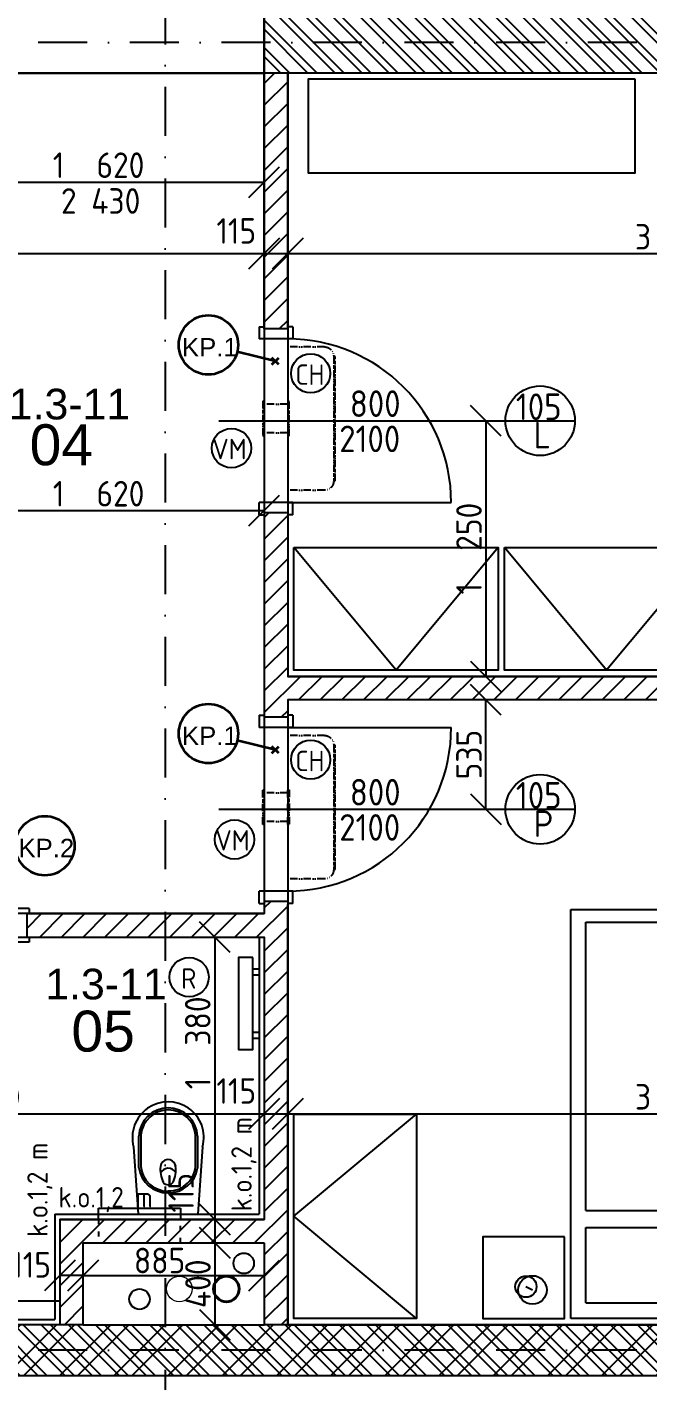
# Model space of a CAD drawing. Extents: x 4511820 to 5180432, y -1526536 to -944957.
# Drawn here: x 5104072 to 5107110, y -1312360 to -1305740 of the extents above; entities that cross this region are included whole.
import ezdxf

# ---------------------------------------------------------------- set-up
doc = ezdxf.new("R2010")
doc.units = 0
doc.header["$MEASUREMENT"] = 0
for name, pattern in [('ACAD_ISO03W100', [30, 12, -18]), ('ACAD_ISO12W100', [22, 12, -3, 0.5, -3, 0.5, -3]), ('BODKOCIARKOVANA_3', [5.6, 3, -1.3, 0, -1.3])]:
    doc.linetypes.add(name, pattern=pattern)
doc.layers.get('0').update_dxf_attribs({"linetype": 'CONTINUOUS'})
doc.layers.get('Defpoints').update_dxf_attribs({"color": 61, "linetype": 'CONTINUOUS'})
for name, color, linetype in [('DVERE', 45, 'CONTINUOUS'), ('KÓTY', 4, 'CONTINUOUS'), ('MÚRY', 1, 'CONTINUOUS'), ('osi', 253, 'CONTINUOUS'), ('Plochy', 41, 'CONTINUOUS'), ('POPIS', 7, 'CONTINUOUS'), ('TENKÁ', 7, 'CONTINUOUS'), ('tzb', 153, 'CONTINUOUS'), ('Z-Kúrenie', 101, 'CONTINUOUS'), ('ZARIADENIE', 47, 'CONTINUOUS'), ('ZARIADOVACIE', 144, 'CONTINUOUS'), ('ZZ-chladenie', 133, 'CONTINUOUS'), ('zz-vetr', 52, 'CONTINUOUS'), ('ŠRAFY', 82, 'CONTINUOUS')]:
    doc.layers.add(name, color=color, linetype=linetype)
for name, color, linetype, lineweight in [('preklady', 74, 'CONTINUOUS', 35), ('zz-kanal-daždová', 136, 'CONTINUOUS', 40), ('zz-kanal-splaskova', 37, 'CONTINUOUS', 18)]:
    doc.layers.add(name, color=color, linetype=linetype, lineweight=lineweight)
doc.styles.add('ARIAL', font='arial.ttf')
doc.styles.add('STYLE1', font='isocp.shx')
doc.dimstyles.new('STANDARD-50', dxfattribs={"dimtxt": 125, "dimasz": 150, "dimexe": 10, "dimexo": 200, "dimgap": 20, "dimtad": 1, "dimdsep": 46, "dimlunit": 6, "dimtxsty": 'STYLE1', "dimblk1": 'OBLIQUE', "dimblk2": 'OBLIQUE', "dimsah": 1, "dimcen": 2.5, "dimse1": 1, "dimse2": 1, "dimadec": 0, "dimazin": 0, "dimtfac": 1, "dimtmove": 1, "dimatfit": 3, "dimldrblk": 'OBLIQUE', "dimfxl": 1, "dimtolj": 1, "dimtzin": 0, "dimarcsym": 0})
pattern_1 = [(45, (515270.5, 128041), (-53.0330086, 53.0330086), [])]
pattern_2 = [(135, (115395, 30907.69), (-66.2912607, -66.2912607), []), (135, (115395, 30951.89), (-66.2912607, -66.2912607), [])]

# ---------------------------------------------------------------- blocks, each defined once
blk = doc.blocks.new('DVOJPOSTEL')
at = {"layer": 'ZARIADENIE', "ltscale": 0.25}
for p, q in [((4444359, -1314665.2), (4444359, -1312665.2)), ((4444359, -1312665.2), (4446159, -1312665.2)), ((4445259, -1312665.2), (4445259, -1314665.2)), ((4446159, -1312665.2), (4446159, -1314665.2)), ((4444139.6, -1312821.2), (4444171.8, -1312805.1)), ((4446378.4, -1312821.2), (4446346.2, -1312805.1)), ((4446159, -1314665.2), (4444359, -1314665.2))]:
    blk.add_line(p, q, dxfattribs=at)
at = {"layer": 'ZARIADENIE', "color": 76, "ltscale": 0.25}
for p, q in [((4444432.3, -1312741.6), (4445177.9, -1312741.6)), ((4444432.3, -1312741.6), (4444432.3, -1313110.9)), ((4445177.9, -1312741.6), (4445177.9, -1313110.9)), ((4446085.7, -1312741.6), (4445340.1, -1312741.6)), ((4445340.1, -1312741.6), (4445340.1, -1313110.9)), ((4446085.7, -1312741.6), (4446085.7, -1313110.9)), ((4444432.3, -1313110.9), (4445177.9, -1313110.9)), ((4446085.7, -1313110.9), (4445340.1, -1313110.9)), ((4444432.3, -1313193.6), (4444432.3, -1314603.6)), ((4444432.3, -1313193.6), (4445027.9, -1313193.6)), ((4445027.9, -1313193.6), (4445177.9, -1313343.6)), ((4445027.9, -1313193.6), (4445027.9, -1313343.6)), ((4445490.1, -1313193.6), (4445340.1, -1313343.6)), ((4446085.7, -1313193.6), (4445490.1, -1313193.6)), ((4445490.1, -1313193.6), (4445490.1, -1313343.6)), ((4446085.7, -1313193.6), (4446085.7, -1314603.6)), ((4445027.9, -1313343.6), (4445177.9, -1313343.6)), ((4445177.9, -1313343.6), (4445177.9, -1314603.6)), ((4445340.1, -1313343.6), (4445340.1, -1314603.6)), ((4445490.1, -1313343.6), (4445340.1, -1313343.6)), ((4444432.3, -1314603.6), (4445177.9, -1314603.6)), ((4446085.7, -1314603.6), (4445340.1, -1314603.6))]:
    blk.add_line(p, q, dxfattribs=at)
at = {"layer": 'ZARIADENIE'}
for points in [[(4444329, -1313065.2), (4443929, -1313065.2), (4443929, -1312665.2), (4444329, -1312665.2)], [(4446189, -1313065.2), (4446589, -1313065.2), (4446589, -1312665.2), (4446189, -1312665.2)]]:
    blk.add_lwpolyline(points, close=True, dxfattribs=at)
at = {"layer": 'ZARIADENIE', "ltscale": 0.25}
for centre, radius in [((4444171.8, -1312805.1), 69.7), ((4446346.2, -1312805.1), 69.7), ((4444139.6, -1312821.2), 51.9), ((4446378.4, -1312821.2), 51.9)]:
    blk.add_circle(centre, radius, dxfattribs=at)
blk = doc.blocks.new('SKRINA')
at = {"layer": 'ZARIADENIE'}
for p, q in [((4449069, -1324645.2), (4448469, -1324145.2)), ((4448469, -1325145.2), (4449069, -1324645.2))]:
    blk.add_line(p, q, dxfattribs=at)
blk.add_lwpolyline([(4448469, -1324145.2), (4448469, -1325145.2), (4449069, -1325145.2), (4449069, -1324145.2)], close=True, dxfattribs=at)
blk = doc.blocks.new('_OBLIQUE')
at = {"color": 0, "linetype": 'ByBlock'}
blk.add_line((-0.5, -0.5), (0.5, 0.5), dxfattribs=at)
blk = doc.blocks.new('*D24885')
at = {"layer": 'Defpoints', "color": 0}
for p in [(5102372.5, -1311053.5), (5105232.5, -1311053.5), (5105232.5, -1311053.5)]:
    blk.add_point(p, dxfattribs=at)
at = {"layer": 'KÓTY', "color": 0, "lineweight": -2}
blk.add_line((5102372.5, -1311053.5), (5105232.5, -1311053.5), dxfattribs=at)
at = {"layer": 'KÓTY', "color": 0, "linetype": 'ByBlock', "lineweight": -2, "xscale": 150, "yscale": 150, "zscale": 150, "rotation": 180}
blk.add_blockref('_OBLIQUE', (5102372.5, -1311053.5), dxfattribs=at)
at = {"layer": 'KÓTY', "color": 0, "linetype": 'ByBlock', "lineweight": -2, "xscale": 150, "yscale": 150, "zscale": 150}
blk.add_blockref('_OBLIQUE', (5105232.5, -1311053.5), dxfattribs=at)
at = {"layer": 'KÓTY', "color": 0, "insert": (5103802.5, -1310971), "char_height": 125, "attachment_point": 5, "style": 'STYLE1'}
blk.add_mtext('\\A1;2ﾠ860', dxfattribs=at)
blk = doc.blocks.new('*D24886')
at = {"layer": 'Defpoints', "color": 0}
for p in [(5105232.5, -1311053.5), (5105347.5, -1311053.5), (5105347.5, -1311057.7)]:
    blk.add_point(p, dxfattribs=at)
at = {"layer": 'KÓTY', "color": 0, "lineweight": -2}
blk.add_line((5105232.5, -1311053.5), (5105347.5, -1311053.5), dxfattribs=at)
at = {"layer": 'KÓTY', "color": 0, "linetype": 'ByBlock', "lineweight": -2, "xscale": 150, "yscale": 150, "zscale": 150, "rotation": 180}
blk.add_blockref('_OBLIQUE', (5105232.5, -1311053.5), dxfattribs=at)
at = {"layer": 'KÓTY', "color": 0, "linetype": 'ByBlock', "lineweight": -2, "xscale": 150, "yscale": 150, "zscale": 150}
blk.add_blockref('_OBLIQUE', (5105347.5, -1311053.5), dxfattribs=at)
at = {"layer": 'KÓTY', "color": 0, "insert": (5105096, -1310942.5), "char_height": 125, "attachment_point": 5, "style": 'STYLE1'}
blk.add_mtext('\\A1;115', dxfattribs=at)
blk = doc.blocks.new('*D24887')
at = {"layer": 'Defpoints', "color": 0}
for p in [(5105347.5, -1311057.7), (5109232.5, -1311053.5), (5109232.5, -1311057.7)]:
    blk.add_point(p, dxfattribs=at)
at = {"layer": 'KÓTY', "color": 0, "lineweight": -2}
blk.add_line((5105347.5, -1311053.5), (5109232.5, -1311053.5), dxfattribs=at)
at = {"layer": 'KÓTY', "color": 0, "linetype": 'ByBlock', "lineweight": -2, "xscale": 150, "yscale": 150, "zscale": 150, "rotation": 180}
blk.add_blockref('_OBLIQUE', (5105347.5, -1311053.5), dxfattribs=at)
at = {"layer": 'KÓTY', "color": 0, "linetype": 'ByBlock', "lineweight": -2, "xscale": 150, "yscale": 150, "zscale": 150}
blk.add_blockref('_OBLIQUE', (5109232.5, -1311053.5), dxfattribs=at)
at = {"layer": 'KÓTY', "color": 0, "insert": (5107290, -1310971), "char_height": 125, "attachment_point": 5, "style": 'STYLE1'}
blk.add_mtext('\\A1;3ﾠ885', dxfattribs=at)
blk = doc.blocks.new('*D24903')
at = {"layer": 'Defpoints', "color": 0}
for p in [(5106248.3, -1309030.2), (5106317, -1309030.2), (5106412.8, -1309565.2)]:
    blk.add_point(p, dxfattribs=at)
at = {"layer": 'KÓTY', "color": 0, "lineweight": -2}
blk.add_line((5106317, -1309565.2), (5106317, -1309030.2), dxfattribs=at)
at = {"layer": 'KÓTY', "color": 0, "linetype": 'ByBlock', "lineweight": -2, "xscale": 150, "yscale": 150, "zscale": 150}
for p, rotation in [((5106317, -1309030.2), 90), ((5106317, -1309565.2), 270)]:
    blk.add_blockref('_OBLIQUE', p, dxfattribs=dict(at, rotation=rotation))
at = {"layer": 'KÓTY', "color": 0, "insert": (5106234.5, -1309297.7), "char_height": 125, "attachment_point": 5, "rotation": 90, "style": 'STYLE1'}
blk.add_mtext('\\A1;535', dxfattribs=at)
blk = doc.blocks.new('*D24904')
at = {"layer": 'Defpoints', "color": 0}
for p in [(5106040.3, -1307665.2), (5106040.3, -1308915.2), (5106317, -1308915.2)]:
    blk.add_point(p, dxfattribs=at)
at = {"layer": 'KÓTY', "color": 0, "lineweight": -2}
blk.add_line((5106317, -1307665.2), (5106317, -1308915.2), dxfattribs=at)
at = {"layer": 'KÓTY', "color": 0, "linetype": 'ByBlock', "lineweight": -2, "xscale": 150, "yscale": 150, "zscale": 150}
for p, rotation in [((5106317, -1307665.2), 90), ((5106317, -1308915.2), 270)]:
    blk.add_blockref('_OBLIQUE', p, dxfattribs=dict(at, rotation=rotation))
at = {"layer": 'KÓTY', "color": 0, "insert": (5106234.5, -1308290.2), "char_height": 125, "attachment_point": 5, "rotation": 90, "style": 'STYLE1'}
blk.add_mtext('\\A1;1ﾠ250', dxfattribs=at)
blk = doc.blocks.new('*D24923')
at = {"layer": 'Defpoints', "color": 0}
for p in [(5105232.5, -1306848), (5105347.5, -1306848), (5105347.5, -1306852.2)]:
    blk.add_point(p, dxfattribs=at)
at = {"layer": 'KÓTY', "color": 0, "lineweight": -2}
blk.add_line((5105232.5, -1306848), (5105347.5, -1306848), dxfattribs=at)
at = {"layer": 'KÓTY', "color": 0, "linetype": 'ByBlock', "lineweight": -2, "xscale": 150, "yscale": 150, "zscale": 150, "rotation": 180}
blk.add_blockref('_OBLIQUE', (5105232.5, -1306848), dxfattribs=at)
at = {"layer": 'KÓTY', "color": 0, "linetype": 'ByBlock', "lineweight": -2, "xscale": 150, "yscale": 150, "zscale": 150}
blk.add_blockref('_OBLIQUE', (5105347.5, -1306848), dxfattribs=at)
at = {"layer": 'KÓTY', "color": 0, "insert": (5105096, -1306737), "char_height": 125, "attachment_point": 5, "style": 'STYLE1'}
blk.add_mtext('\\A1;115', dxfattribs=at)
blk = doc.blocks.new('*D24924')
at = {"layer": 'Defpoints', "color": 0}
for p in [(5105347.5, -1306852.2), (5109232.5, -1306848), (5109232.5, -1306852.2)]:
    blk.add_point(p, dxfattribs=at)
at = {"layer": 'KÓTY', "color": 0, "lineweight": -2}
blk.add_line((5105347.5, -1306848), (5109232.5, -1306848), dxfattribs=at)
at = {"layer": 'KÓTY', "color": 0, "linetype": 'ByBlock', "lineweight": -2, "xscale": 150, "yscale": 150, "zscale": 150, "rotation": 180}
blk.add_blockref('_OBLIQUE', (5105347.5, -1306848), dxfattribs=at)
at = {"layer": 'KÓTY', "color": 0, "linetype": 'ByBlock', "lineweight": -2, "xscale": 150, "yscale": 150, "zscale": 150}
blk.add_blockref('_OBLIQUE', (5109232.5, -1306848), dxfattribs=at)
at = {"layer": 'KÓTY', "color": 0, "insert": (5107290, -1306765.5), "char_height": 125, "attachment_point": 5, "style": 'STYLE1'}
blk.add_mtext('\\A1;3ﾠ885', dxfattribs=at)
blk = doc.blocks.new('*D24927')
at = {"layer": 'Defpoints', "color": 0}
for p in [(5103612.5, -1305965.2), (5105232.5, -1305965.2), (5105232.5, -1306498)]:
    blk.add_point(p, dxfattribs=at)
at = {"layer": 'KÓTY', "color": 0, "lineweight": -2}
blk.add_line((5103612.5, -1306498), (5105232.5, -1306498), dxfattribs=at)
at = {"layer": 'KÓTY', "color": 0, "linetype": 'ByBlock', "lineweight": -2, "xscale": 150, "yscale": 150, "zscale": 150, "rotation": 180}
blk.add_blockref('_OBLIQUE', (5103612.5, -1306498), dxfattribs=at)
at = {"layer": 'KÓTY', "color": 0, "linetype": 'ByBlock', "lineweight": -2, "xscale": 150, "yscale": 150, "zscale": 150}
blk.add_blockref('_OBLIQUE', (5105232.5, -1306498), dxfattribs=at)
at = {"layer": 'KÓTY', "color": 0, "insert": (5104422.5, -1306415.5), "char_height": 125, "attachment_point": 5, "style": 'STYLE1'}
blk.add_mtext('\\A1;1ﾠ620', dxfattribs=at)
blk = doc.blocks.new('*D24929')
at = {"layer": 'Defpoints', "color": 0}
for p in [(5104207.5, -1311970.2), (5103300, -1312085.2), (5104232.5, -1312085.2)]:
    blk.add_point(p, dxfattribs=at)
at = {"layer": 'KÓTY', "color": 0, "lineweight": -2}
blk.add_line((5103300, -1311970.2), (5103300, -1312085.2), dxfattribs=at)
at = {"layer": 'KÓTY', "color": 0, "linetype": 'ByBlock', "lineweight": -2, "xscale": 150, "yscale": 150, "zscale": 150}
for p, rotation in [((5103300, -1311970.2), 90), ((5103300, -1312085.2), 270)]:
    blk.add_blockref('_OBLIQUE', p, dxfattribs=dict(at, rotation=rotation))
at = {"layer": 'KÓTY', "color": 0, "insert": (5103251, -1311785), "char_height": 125, "attachment_point": 5, "rotation": 90, "style": 'STYLE1'}
blk.add_mtext('\\A1;115', dxfattribs=at)
blk = doc.blocks.new('*D24930')
at = {"layer": 'Defpoints', "color": 0}
for p in [(5104347.5, -1311685.2), (5105232.5, -1311685.2), (5105232.5, -1311845)]:
    blk.add_point(p, dxfattribs=at)
at = {"layer": 'KÓTY', "color": 0, "lineweight": -2}
blk.add_line((5104347.5, -1311845), (5105232.5, -1311845), dxfattribs=at)
at = {"layer": 'KÓTY', "color": 0, "linetype": 'ByBlock', "lineweight": -2, "xscale": 150, "yscale": 150, "zscale": 150, "rotation": 180}
blk.add_blockref('_OBLIQUE', (5104347.5, -1311845), dxfattribs=at)
at = {"layer": 'KÓTY', "color": 0, "linetype": 'ByBlock', "lineweight": -2, "xscale": 150, "yscale": 150, "zscale": 150}
blk.add_blockref('_OBLIQUE', (5105232.5, -1311845), dxfattribs=at)
at = {"layer": 'KÓTY', "color": 0, "insert": (5104720.9, -1311771.5), "char_height": 125, "attachment_point": 5, "style": 'STYLE1'}
blk.add_mtext('\\A1;885', dxfattribs=at)
blk = doc.blocks.new('*D24931')
at = {"layer": 'Defpoints', "color": 0}
for p in [(5104232.5, -1311685.2), (5104347.5, -1311685.2), (5104232.5, -1311845)]:
    blk.add_point(p, dxfattribs=at)
at = {"layer": 'KÓTY', "color": 0, "lineweight": -2}
blk.add_line((5104347.5, -1311845), (5104232.5, -1311845), dxfattribs=at)
at = {"layer": 'KÓTY', "color": 0, "linetype": 'ByBlock', "lineweight": -2, "xscale": 150, "yscale": 150, "zscale": 150, "rotation": 180}
blk.add_blockref('_OBLIQUE', (5104232.5, -1311845), dxfattribs=at)
at = {"layer": 'KÓTY', "color": 0, "linetype": 'ByBlock', "lineweight": -2, "xscale": 150, "yscale": 150, "zscale": 150}
blk.add_blockref('_OBLIQUE', (5104347.5, -1311845), dxfattribs=at)
at = {"layer": 'KÓTY', "color": 0, "insert": (5104092.5, -1311792.5), "char_height": 125, "attachment_point": 5, "style": 'STYLE1'}
blk.add_mtext('\\A1;115', dxfattribs=at)
blk = doc.blocks.new('*D24932')
at = {"layer": 'Defpoints', "color": 0}
for p in [(5105143.5, -1311685.2), (5104991, -1312085.2), (5105143.5, -1312085.2)]:
    blk.add_point(p, dxfattribs=at)
at = {"layer": 'KÓTY', "color": 0, "lineweight": -2}
blk.add_line((5104991, -1311685.2), (5104991, -1312085.2), dxfattribs=at)
at = {"layer": 'KÓTY', "color": 0, "linetype": 'ByBlock', "lineweight": -2, "xscale": 150, "yscale": 150, "zscale": 150}
for p, rotation in [((5104991, -1311685.2), 90), ((5104991, -1312085.2), 270)]:
    blk.add_blockref('_OBLIQUE', p, dxfattribs=dict(at, rotation=rotation))
at = {"layer": 'KÓTY', "color": 0, "insert": (5104908.5, -1311885.2), "char_height": 125, "attachment_point": 5, "rotation": 90, "style": 'STYLE1'}
blk.add_mtext('\\A1;400', dxfattribs=at)
blk = doc.blocks.new('*D24933')
at = {"layer": 'Defpoints', "color": 0}
for p in [(5105143.5, -1311570.2), (5104991, -1311685.2), (5105143.5, -1311685.2)]:
    blk.add_point(p, dxfattribs=at)
at = {"layer": 'KÓTY', "color": 0, "lineweight": -2}
blk.add_line((5104991, -1311570.2), (5104991, -1311685.2), dxfattribs=at)
at = {"layer": 'KÓTY', "color": 0, "linetype": 'ByBlock', "lineweight": -2, "xscale": 150, "yscale": 150, "zscale": 150}
for p, rotation in [((5104991, -1311570.2), 90), ((5104991, -1311685.2), 270)]:
    blk.add_blockref('_OBLIQUE', p, dxfattribs=dict(at, rotation=rotation))
at = {"layer": 'KÓTY', "color": 0, "insert": (5104825.5, -1311440), "char_height": 125, "attachment_point": 5, "rotation": 90, "style": 'STYLE1'}
blk.add_mtext('\\A1;115', dxfattribs=at)
blk = doc.blocks.new('*D24934')
at = {"layer": 'Defpoints', "color": 0}
for p in [(5105143.5, -1310190.2), (5104991, -1311570.2), (5105143.5, -1311570.2)]:
    blk.add_point(p, dxfattribs=at)
at = {"layer": 'KÓTY', "color": 0, "lineweight": -2}
blk.add_line((5104991, -1310190.2), (5104991, -1311570.2), dxfattribs=at)
at = {"layer": 'KÓTY', "color": 0, "linetype": 'ByBlock', "lineweight": -2, "xscale": 150, "yscale": 150, "zscale": 150}
for p, rotation in [((5104991, -1310190.2), 90), ((5104991, -1311570.2), 270)]:
    blk.add_blockref('_OBLIQUE', p, dxfattribs=dict(at, rotation=rotation))
at = {"layer": 'KÓTY', "color": 0, "insert": (5104907.5, -1310707), "char_height": 125, "attachment_point": 5, "rotation": 90, "style": 'STYLE1'}
blk.add_mtext('\\A1;1ﾠ380', dxfattribs=at)
blk = doc.blocks.new('*D24936')
at = {"layer": 'Defpoints', "color": 0}
for p in [(5105232.5, -1308104.5), (5103612.5, -1308585.2), (5105232.5, -1308585.2)]:
    blk.add_point(p, dxfattribs=at)
at = {"layer": 'KÓTY', "color": 0, "lineweight": -2}
blk.add_line((5103612.5, -1308104.5), (5105232.5, -1308104.5), dxfattribs=at)
at = {"layer": 'KÓTY', "color": 0, "linetype": 'ByBlock', "lineweight": -2, "xscale": 150, "yscale": 150, "zscale": 150, "rotation": 180}
blk.add_blockref('_OBLIQUE', (5103612.5, -1308104.5), dxfattribs=at)
at = {"layer": 'KÓTY', "color": 0, "linetype": 'ByBlock', "lineweight": -2, "xscale": 150, "yscale": 150, "zscale": 150}
blk.add_blockref('_OBLIQUE', (5105232.5, -1308104.5), dxfattribs=at)
at = {"layer": 'KÓTY', "color": 0, "insert": (5104422.5, -1308022), "char_height": 125, "attachment_point": 5, "style": 'STYLE1'}
blk.add_mtext('\\A1;1ﾠ620', dxfattribs=at)
blk = doc.blocks.new('*D24938')
at = {"layer": 'Defpoints', "color": 0}
for p in [(5096312.5, -1305965.2), (5105232.5, -1305965.2), (5105232.5, -1306848)]:
    blk.add_point(p, dxfattribs=at)
at = {"layer": 'KÓTY', "color": 0, "lineweight": -2}
blk.add_line((5096312.5, -1306848), (5105232.5, -1306848), dxfattribs=at)
at = {"layer": 'KÓTY', "color": 0, "linetype": 'ByBlock', "lineweight": -2, "xscale": 150, "yscale": 150, "zscale": 150, "rotation": 180}
blk.add_blockref('_OBLIQUE', (5096312.5, -1306848), dxfattribs=at)
at = {"layer": 'KÓTY', "color": 0, "linetype": 'ByBlock', "lineweight": -2, "xscale": 150, "yscale": 150, "zscale": 150}
blk.add_blockref('_OBLIQUE', (5105232.5, -1306848), dxfattribs=at)
at = {"layer": 'KÓTY', "color": 0, "insert": (5100772.5, -1306765.5), "char_height": 125, "attachment_point": 5, "style": 'STYLE1'}
blk.add_mtext('\\A1;8ﾠ920', dxfattribs=at)
blk = doc.blocks.new('chlad2')
at = {"layer": 'ZZ-chladenie', "linetype": 'ACAD_ISO12W100', "ltscale": 3}
for p, q in [((5102412.5, -1105747.3), (5102592.5, -1105747.3)), ((5102412.5, -1106448.4), (5102592.5, -1106448.4))]:
    blk.add_line(p, q, dxfattribs=at)
blk.add_lwpolyline([(5102367.5, -1106402), (5102360.8, -1106402), (5102360.8, -1105794.8), (5102367.5, -1105794.8)], close=True, dxfattribs=at)
for centre, start, end in [((5102412.5, -1105792.3), 90, 180), ((5102412.5, -1106403.4), 180, 270)]:
    blk.add_arc(centre, 45, start, end, dxfattribs=at)

msp = doc.modelspace()

# ---------------------------------------------------------------- hatches: boundary and pattern name
at = {"layer": 'ŠRAFY'}
h = msp.add_hatch(dxfattribs=at)
h.set_pattern_fill('ANSI32', color=256, scale=250, angle=90)
h.set_pattern_definition(pattern_2)
h.paths.add_polyline_path([(5105347.5, -1305965.191), (5109232.5, -1305965.191), (5109232.5, -1305665.191), (5105347.5, -1305665.191), (5105232.5, -1305665.191), (5105232.5, -1305965.191)])
at = {"layer": 'ŠRAFY', "ltscale": 0.25}
h = msp.add_hatch(dxfattribs=at)
h.set_pattern_fill('ANSI31', color=256, scale=600, style=0)
h.set_pattern_definition(pattern_1)
h.paths.add_polyline_path([(5105232.5, -1307205.191), (5105232.5, -1307215.191), (5105347.5, -1307215.191), (5105347.5, -1307205.191), (5105347.5, -1305965.191), (5105232.5, -1305965.191)])
h = msp.add_hatch(dxfattribs=at)
h.set_pattern_fill('ANSI31', color=256, scale=600, style=0)
h.set_pattern_definition(pattern_1)
h.paths.add_polyline_path([(5109232.5, -1309030.191), (5109232.5, -1308915.191), (5105347.5, -1308915.191), (5105347.5, -1308115.191), (5105232.5, -1308115.191), (5105232.5, -1309115.191), (5105347.5, -1309115.191), (5105347.5, -1309030.191)])
h = msp.add_hatch(dxfattribs=at)
h.set_pattern_fill('ANSI31', color=256, scale=600, style=0)
h.set_pattern_definition(pattern_1)
h.paths.add_polyline_path([(5104347.5, -1312085.191), (5104347.5, -1311685.191), (5105232.5, -1311685.191), (5105232.5, -1312085.191), (5105347.5, -1312085.191), (5105347.5, -1310015.191), (5105232.5, -1310015.191), (5105232.5, -1310075.191), (5104072.5, -1310075.191), (5104072.5, -1310190.191), (5105232.5, -1310190.191), (5105232.5, -1311570.191), (5104232.5, -1311570.191), (5104232.5, -1312085.191)])
at = {"layer": 'ŠRAFY'}
h = msp.add_hatch(dxfattribs=at)
h.set_pattern_fill('ANSI32', color=256, scale=500)
h.set_pattern_definition([(45, (515810.9, -131825.15), (-132.5825215, 132.5825215), []), (45, (515899.28, -131825.15), (-132.5825215, 132.5825215), [])])
h.paths.add_polyline_path([(5109232.5, -1312335.191), (5109232.5, -1312085.191), (5105347.5, -1312085.191), (5105232.5, -1312085.191), (5104347.5, -1312085.191), (5104232.5, -1312085.191), (5102372.5, -1312085.191), (5102232.5, -1312085.191), (5096312.5, -1312085.191), (5096312.5, -1312335.191)])
h = msp.add_hatch(dxfattribs=at)
h.set_pattern_fill('ANSI32', color=256, scale=250, angle=90)
h.set_pattern_definition(pattern_2)
h.paths.add_polyline_path([(5109232.5, -1312335.191), (5109232.5, -1312085.191), (5105347.5, -1312085.191), (5105232.5, -1312085.191), (5104347.5, -1312085.191), (5104232.5, -1312085.191), (5102372.5, -1312085.191), (5102232.5, -1312085.191), (5096312.5, -1312085.191), (5096312.5, -1312335.191)])

# ---------------------------------------------------------------- linework, layer by layer
at = {"layer": 'DVERE', "ltscale": 0.25}
for p, q in [((5105207.5, -1307205.191), (5105207.5, -1307265.191)), ((5105207.5, -1307205.191), (5105232.5, -1307205.191)), ((5105372.5, -1307205.191), (5105347.5, -1307205.191)), ((5105372.5, -1307205.191), (5105372.5, -1307265.191)), ((5105372.5, -1307265.191), (5105207.5, -1307265.191)), ((5105232.5, -1307265.191), (5105232.5, -1308065.191)), ((5105347.5, -1307265.191), (5105347.5, -1308065.191)), ((5105010.172, -1307665.191), (5106412.828, -1307665.191)), ((5106412.828, -1307665.191), (5106752.828, -1307665.191)), ((5105207.5, -1308125.191), (5105207.5, -1308065.191)), ((5105372.5, -1308065.191), (5105207.5, -1308065.191)), ((5105347.5, -1308065.191), (5106147.5, -1308065.191)), ((5105372.5, -1308125.191), (5105372.5, -1308065.191)), ((5105207.5, -1308125.191), (5105232.5, -1308125.191)), ((5105372.5, -1308125.191), (5105347.5, -1308125.191)), ((5105207.5, -1309105.191), (5105207.5, -1309165.191)), ((5105207.5, -1309105.191), (5105232.5, -1309105.191)), ((5105372.5, -1309165.191), (5105207.5, -1309165.191)), ((5105232.5, -1309165.191), (5105232.5, -1309965.191)), ((5105372.5, -1309105.191), (5105347.5, -1309105.191)), ((5105347.5, -1309165.191), (5105347.5, -1309965.191)), ((5105347.5, -1309165.191), (5106147.5, -1309165.191)), ((5105372.5, -1309105.191), (5105372.5, -1309165.191)), ((5105010.172, -1309565.191), (5106412.828, -1309565.191)), ((5106412.828, -1309565.191), (5106752.828, -1309565.191)), ((5105207.5, -1310025.191), (5105207.5, -1309965.191)), ((5105372.5, -1309965.191), (5105207.5, -1309965.191)), ((5105372.5, -1310025.191), (5105372.5, -1309965.191)), ((5105207.5, -1310025.191), (5105232.5, -1310025.191)), ((5105372.5, -1310025.191), (5105347.5, -1310025.191)), ((5104082.5, -1310050.191), (5104022.5, -1310050.191)), ((5104082.5, -1310050.191), (5104082.5, -1310075.191)), ((5104082.5, -1310215.191), (5104022.5, -1310215.191)), ((5104082.5, -1310190.191), (5104082.5, -1310215.191))]:
    msp.add_line(p, q, dxfattribs=at)
for centre in [(5106582.828, -1307665.191), (5106582.828, -1309565.191)]:
    msp.add_circle(centre, 170, dxfattribs=at)
for centre, start, end in [((5105347.5, -1308065.191), 0, 90), ((5105347.5, -1309165.191), 270, 0)]:
    msp.add_arc(centre, 800, start, end, dxfattribs=at)
at = {"layer": 'MÚRY'}
for p, q in [((5105232.5, -1307215.191), (5105232.5, -1305665.191)), ((5109232.5, -1305965.191), (5105347.5, -1305965.191)), ((5105347.5, -1307215.191), (5105347.5, -1305965.191)), ((5105232.5, -1308115.191), (5105232.5, -1309115.191)), ((5105347.5, -1308115.191), (5105347.5, -1308915.191)), ((5109232.5, -1308915.191), (5105347.5, -1308915.191)), ((5109232.5, -1309030.191), (5105347.5, -1309030.191)), ((5105347.5, -1309030.191), (5105347.5, -1309115.191)), ((5105347.5, -1310015.191), (5105347.5, -1312085.191)), ((5104347.5, -1312085.191), (5104347.5, -1311685.191)), ((5109232.5, -1312085.191), (5105347.5, -1312085.191))]:
    msp.add_line(p, q, dxfattribs=at)
at = {"layer": 'MÚRY', "ltscale": 0.25}
for p, q in [((5105347.5, -1307215.191), (5105232.5, -1307215.191)), ((5105347.5, -1308115.191), (5105232.5, -1308115.191)), ((5105347.5, -1309115.191), (5105232.5, -1309115.191)), ((5105347.5, -1310015.191), (5105232.5, -1310015.191)), ((5105232.5, -1310015.191), (5105232.5, -1310075.191)), ((5105347.5, -1312085.191), (5105347.5, -1310030.191)), ((5104072.5, -1310075.191), (5105232.5, -1310075.191)), ((5104072.5, -1310190.191), (5104072.5, -1310075.191)), ((5104072.5, -1310190.191), (5105232.5, -1310190.191)), ((5105232.5, -1310190.191), (5105232.5, -1311570.191)), ((5104232.5, -1311570.191), (5104232.5, -1312085.191)), ((5104232.5, -1311570.191), (5105232.5, -1311570.191)), ((5104347.5, -1311685.191), (5105232.5, -1311685.191)), ((5105232.5, -1311685.191), (5105232.5, -1312085.191)), ((5104232.5, -1312085.191), (5102372.5, -1312085.191)), ((5104347.5, -1312085.191), (5105232.5, -1312085.191)), ((5104347.5, -1312085.191), (5105232.5, -1312085.191))]:
    msp.add_line(p, q, dxfattribs=at)
at = {"layer": 'osi', "linetype": 'BODKOCIARKOVANA_3', "ltscale": 80}
for p, q in [((5104747.5, -1284972.097), (5104747.5, -1316900)), ((5157242.5, -1305815.191), (5093572.5, -1305815.191)), ((5157242.5, -1312210.191), (5093572.5, -1312210.191))]:
    msp.add_line(p, q, dxfattribs=at)
at = {"layer": 'Plochy'}
for points in [[(5103612.5, -1299545.191), (5107232.5, -1299545.191), (5107232.5, -1301300.191), (5105232.5, -1301300.191), (5105232.5, -1305965.191), (5103612.5, -1305965.191)], [(5102372.5, -1310075.191), (5102372.5, -1308585.191), (5103612.5, -1308585.191), (5103612.5, -1305965.191), (5105232.5, -1305965.191), (5105232.5, -1310075.191)], [(5109232.5, -1305965.191), (5105347.5, -1305965.191), (5105347.5, -1308915.191), (5109232.5, -1308915.191)], [(5109232.5, -1309030.191), (5105347.5, -1309030.191), (5105347.5, -1312085.191), (5109232.5, -1312085.191)], [(5102372.5, -1310190.191), (5105232.5, -1310190.191), (5105232.5, -1311570.191), (5104232.5, -1311570.191), (5104232.5, -1311970.191), (5102372.5, -1311970.191)]]:
    msp.add_lwpolyline(points, close=True, dxfattribs=at)
at = {"layer": 'preklady'}
for p, q in [((5105286.884, -1307374.118), (5105100.5, -1307328.846)), ((5105270.266, -1307390.734), (5105303.5, -1307357.5)), ((5105303.501, -1307390.735), (5105270.267, -1307357.501)), ((5105286.884, -1309274.118), (5105100.5, -1309228.846)), ((5105270.266, -1309290.734), (5105303.5, -1309257.5)), ((5105303.501, -1309290.735), (5105270.267, -1309257.501))]:
    msp.add_line(p, q, dxfattribs=at)
at = {"layer": 'preklady', "ltscale": 0.25}
for centre in [(5104959.597, -1307294.621), (5104959.597, -1309194.621), (5104159.715, -1309743.038)]:
    msp.add_circle(centre, 145, dxfattribs=at)
at = {"layer": 'TENKÁ', "linetype": 'ACAD_ISO12W100', "ltscale": 10}
msp.add_line((5103612.5, -1305965.191), (5105232.5, -1305965.191), dxfattribs=at)
at = {"layer": 'TENKÁ'}
for p, q in [((5105347.5, -1305965.191), (5105232.5, -1305965.191)), ((5104347.5, -1312085.191), (5104232.5, -1312085.191)), ((5105347.5, -1312085.191), (5105232.5, -1312085.191)), ((5109772.5, -1312335.191), (5094372.5, -1312335.191))]:
    msp.add_line(p, q, dxfattribs=at)
at = {"layer": 'TENKÁ', "ltscale": 0.25}
for p, q in [((5105207.5, -1310190.191), (5105207.5, -1311545.191)), ((5104207.5, -1311545.191), (5105207.5, -1311545.191)), ((5104207.5, -1311545.191), (5104207.5, -1312060.191)), ((5104207.5, -1311970.191), (5102397.5, -1311970.191)), ((5102397.5, -1312060.191), (5104207.5, -1312060.191))]:
    msp.add_line(p, q, dxfattribs=at)
at = {"layer": 'tzb'}
for p, q in [((5104422.5, -1311570.191), (5104422.5, -1311515.191)), ((5104422.5, -1311515.191), (5104822.5, -1311515.191)), ((5104822.5, -1311515.191), (5104822.5, -1311570.191))]:
    msp.add_line(p, q, dxfattribs=at)
at = {"layer": 'tzb', "linetype": 'ACAD_ISO03W100', "ltscale": 2}
for p, q in [((5104422.5, -1311570.191), (5104422.5, -1311685.191)), ((5104822.5, -1311685.191), (5104822.5, -1311570.191))]:
    msp.add_line(p, q, dxfattribs=at)
at = {"layer": 'Z-Kúrenie', "linetype": 'Continuous'}
for p, q in [((5105177.5, -1310344.601), (5105207.5, -1310344.601)), ((5105177.5, -1310374.601), (5105207.5, -1310374.601)), ((5105177.5, -1310654.601), (5105207.5, -1310654.601)), ((5105177.5, -1310684.601), (5105207.5, -1310684.601))]:
    msp.add_line(p, q, dxfattribs=at)
msp.add_lwpolyline([(5105177.5, -1310289.601), (5105107.5, -1310289.601), (5105107.5, -1310739.601), (5105177.5, -1310739.601)], close=True, dxfattribs=at)
msp.add_circle((5104865.087, -1310385.998), 96, dxfattribs=at)
at = {"layer": 'ZARIADENIE', "color": 45, "ltscale": 0.25}
msp.add_lwpolyline([(5107047.5, -1305995.191), (5105447.5, -1305995.191), (5105447.5, -1306452.959), (5107047.5, -1306452.959)], close=True, dxfattribs=at)
at = {"layer": 'ZARIADOVACIE'}
for p, q in [((5104628.853, -1311156.728), (5104628.853, -1311311.389)), ((5104896.863, -1311299.549), (5104896.863, -1311156.728)), ((5104593.687, -1311215.193), (5104616.763, -1311545.191)), ((5104619.955, -1311318.057), (5104618.829, -1311162.902)), ((5104906.718, -1311162.902), (5104906.718, -1311320.311)), ((5104931.313, -1311215.192), (5104908.237, -1311545.191))]:
    msp.add_line(p, q, dxfattribs=at)
at = {"layer": 'ZARIADOVACIE', "linetype": 'Continuous'}
for p, q in [((5104799.064, -1311306.194), (5104799.226, -1311309.903)), ((5104760.801, -1311440.312), (5104763.618, -1311440.875)), ((5104762.5, -1311432.223), (5104763.396, -1311431.401))]:
    msp.add_line(p, q, dxfattribs=at)
for centre, radius, start, end in [((5104762.5, -1311169.96), 174.768, 345.0001659, 195.0000971), ((5104762.773, -1311169.276), 144.085, 2.5354705, 177.4645295), ((5104762.858, -1311169.836), 134.645, 5.5866142, 174.4133858), ((5104762.5, -1311315.879), 37.825, 14.8361986, 173.2743176), ((5104759.448, -1311299.611), 140.707, 187.5329625, 270.5509934), ((5104761.569, -1311298.926), 133.3, 185.3645776, 270.3999066), ((5104858.274, -1311327.274), 134.275, 173.2316501, 207.4086488), ((5104763.068, -1311361.594), 41.261, 26.767028, 156.4090437), ((5104764.98, -1311299.528), 131.883, 269.3117787, 359.9908706), ((5104763.937, -1311296.048), 144.828, 269.8740938, 350.3558141), ((5104662.387, -1311329.283), 138.205, 334.4779775, 8.0607786), ((5104762.995, -1311371.483), 29.701, 216.3440365, 324.2662055)]:
    msp.add_arc(centre, radius, start, end, dxfattribs=at)
at = {"layer": 'ZZ-chladenie'}
for centre in [(5105459.776, -1307433.455), (5105459.776, -1309322.52)]:
    msp.add_circle(centre, 96, dxfattribs=at)
at = {"layer": 'zz-kanal-daždová'}
msp.add_circle((5105047.5, -1311910.191), 62.5, dxfattribs=at)
at = {"layer": 'zz-kanal-splaskova'}
msp.add_circle((5104817.5, -1311910.191), 62.5, dxfattribs=at)
at = {"layer": 'zz-vetr', "linetype": 'ACAD_ISO12W100', "lineweight": -2, "ltscale": 3}
for p, q in [((5105347.5, -1307584.636), (5105232.5, -1307584.636)), ((5105347.5, -1307724.636), (5105232.5, -1307724.636)), ((5105347.5, -1309484.636), (5105232.5, -1309484.636)), ((5105347.5, -1309624.636), (5105232.5, -1309624.636))]:
    msp.add_line(p, q, dxfattribs=at)
for points in [[(5105225.5, -1307739.636), (5105232.5, -1307739.636), (5105232.5, -1307569.636), (5105225.5, -1307569.636)], [(5105347.5, -1307739.636), (5105354.5, -1307739.636), (5105354.5, -1307569.636), (5105347.5, -1307569.636)], [(5105225.5, -1309470.191), (5105232.5, -1309470.191), (5105232.5, -1309640.191), (5105225.5, -1309640.191)], [(5105347.5, -1309470.191), (5105354.5, -1309470.191), (5105354.5, -1309640.191), (5105347.5, -1309640.191)]]:
    msp.add_lwpolyline(points, close=True, dxfattribs=at)
at = {"layer": 'zz-vetr'}
for centre, radius in [((5105072.484, -1307799.316), 96), ((5105087.535, -1309712.889), 96), ((5105132.5, -1311785.191), 50), ((5104622.5, -1311960.191), 50)]:
    msp.add_circle(centre, radius, dxfattribs=at)

# ---------------------------------------------------------------- block references
at = {"layer": 'ZARIADENIE', "color": 2, "xscale": -1}
for p, rotation in [((3781232.309, 3140183.809), 89.99999999999993), ((3782262.309, 3140183.809), 89.99999999999991)]:
    msp.add_blockref('SKRINA', p, dxfattribs=dict(at, rotation=rotation))
at = {"layer": 'ZARIADENIE', "color": 2, "rotation": 180}
msp.add_blockref('DVOJPOSTEL', (9552891.5, -2624720.383), dxfattribs=at)
at = {"layer": 'ZARIADENIE', "color": 2, "xscale": -1}
msp.add_blockref('SKRINA', (9554446.5, 13090), dxfattribs=at)
at = {"layer": 'ZZ-chladenie', "xscale": -1}
for p in [(10207940, -201556.775), (10207940, -203456.775)]:
    msp.add_blockref('chlad2', p, dxfattribs=at)

# ---------------------------------------------------------------- texts
at = {"layer": 'DVERE', "style": 'STYLE1'}
for s, p in [('105', (5106463.798, -1307661.691)), ('L', (5106550.798, -1307800.328)), ('105', (5106463.798, -1309561.691)), ('P', (5106550.798, -1309700.328))]:
    msp.add_text(s, height=130, dxfattribs=at).set_placement(p)
at = {"layer": 'KÓTY', "insert": (5104432.498, -1306590.457), "char_height": 125, "attachment_point": 5, "style": 'STYLE1'}
msp.add_mtext('\\A1;2 430', dxfattribs=at)
at = {"layer": 'POPIS', "lineweight": 40, "ltscale": 0.25, "style": 'ARIAL'}
for s, height, p in [('1.3-11', 150, (5103982.911, -1307658.579)), ('04', 200, (5104084.938, -1307882.618)), ('1.3-11', 150, (5104161.411, -1310494.579)), ('05', 200, (5104289.311, -1310749.77))]:
    msp.add_text(s, height=height, dxfattribs=at).set_placement(p)
at = {"layer": 'preklady', "linetype": 'Continuous', "lineweight": 20, "style": 'ARIAL'}
for s, p in [('KP.1', (5104830.333, -1307350.878)), ('KP.1', (5104830.333, -1309250.878)), ('KP.2', (5104030.451, -1309799.295))]:
    msp.add_text(s, height=90, dxfattribs=at).set_placement(p)
at = {"layer": 'TENKÁ', "linetype": 'Continuous', "style": 'STYLE1'}
for s, height, p in [('800', 130, (5105651.59, -1307646.608)), ('2100', 130, (5105599.817, -1307818.716)), ('800', 130, (5105651.59, -1309546.608)), ('2100', 130, (5105599.817, -1309718.716)), ('k.o.1,2 m', 100, (5104226.317, -1311512.005))]:
    msp.add_text(s, height=height, dxfattribs=at).set_placement(p)
for p in [(5105171.922, -1311531.031), (5104173.252, -1311656.229)]:
    msp.add_text('k.o.1,2 m', height=100, rotation=90, dxfattribs=at).set_placement(p)
at = {"layer": 'Z-Kúrenie', "linetype": 'Continuous', "style": 'STYLE1'}
msp.add_text('R', height=100, dxfattribs=at).set_placement((5104826.46, -1310442.197))
at = {"layer": 'ZZ-chladenie', "style": 'STYLE1'}
for p in [(5105385.149, -1307489.654), (5105385.149, -1309378.72)]:
    msp.add_text('CH', height=100, dxfattribs=at).set_placement(p)
at = {"layer": 'zz-vetr', "style": 'STYLE1'}
for p in [(5104978.177, -1307853.329), (5104993.228, -1309766.902)]:
    msp.add_text('VM', height=100, dxfattribs=at).set_placement(p)

# ---------------------------------------------------------------- dimensions: what is measured, and where the dimension line sits
at = {"layer": 'KÓTY'}
for base, p1, p2, picture, middle in [((5105232.5, -1306848), (5096312.5, -1305965.191), (5105232.5, -1305965.191), '*D24938', (5100772.5, -1306765.457)), ((5105232.5, -1306498), (5103612.5, -1305965.191), (5105232.5, -1305965.191), '*D24927', (5104422.5, -1306415.457)), ((5109232.5, -1306848), (5105347.5, -1306852.191), (5109232.5, -1306852.191), '*D24924', (5107290, -1306765.457)), ((5105232.5, -1308104.5), (5103612.5, -1308585.191), (5105232.5, -1308585.191), '*D24936', (5104422.5, -1308021.957)), ((5105232.5, -1311053.5), (5102372.5, -1311053.5), (5105232.5, -1311053.5), '*D24885', (5103802.5, -1310970.957)), ((5109232.5, -1311053.5), (5105347.5, -1311057.691), (5109232.5, -1311057.691), '*D24887', (5107290, -1310970.957))]:
    dim = msp.add_linear_dim(base=base, p1=p1, p2=p2, dimstyle='STANDARD-50', dxfattribs=at)
    dim.commit()
    dim.dimension.update_dxf_attribs({"geometry": picture, "text_midpoint": middle})
for base, p1, p2, picture, middle in [((5105347.5, -1306848), (5105232.5, -1306848), (5105347.5, -1306852.191), '*D24923', (5105096, -1306819.5)), ((5105347.5, -1311053.5), (5105232.5, -1311053.5), (5105347.5, -1311057.691), '*D24886', (5105096, -1311025)), ((5104232.5, -1311845), (5104347.5, -1311685.191), (5104232.5, -1311685.191), '*D24931', (5104092.5, -1311875)), ((5105232.5, -1311845), (5104347.5, -1311685.191), (5105232.5, -1311685.191), '*D24930', (5104720.9, -1311853.96))]:
    dim = msp.add_linear_dim(base=base, p1=p1, p2=p2, dimstyle='STANDARD-50', dxfattribs=at)
    dim.commit()
    dim.dimension.update_dxf_attribs({"geometry": picture, "text_midpoint": middle, "dimtype": 160})
for base, p1, p2, picture, middle in [((5106317, -1308915.191), (5106040.32, -1307665.191), (5106040.32, -1308915.191), '*D24904', (5106234.457, -1308290.191)), ((5106317, -1309030.191), (5106412.828, -1309565.191), (5106248.328, -1309030.191), '*D24903', (5106234.5, -1309297.691)), ((5104991, -1312085.191), (5105143.5, -1311685.191), (5105143.5, -1312085.191), '*D24932', (5104908.5, -1311885.191))]:
    dim = msp.add_linear_dim(base=base, p1=p1, p2=p2, angle=90, dimstyle='STANDARD-50', dxfattribs=at)
    dim.commit()
    dim.dimension.update_dxf_attribs({"geometry": picture, "text_midpoint": middle})
for base, p1, p2, picture, middle in [((5104991, -1311570.191), (5105143.5, -1310190.191), (5105143.5, -1311570.191), '*D24934', (5104990, -1310707)), ((5104991, -1311685.191), (5105143.5, -1311570.191), (5105143.5, -1311685.191), '*D24933', (5104908, -1311440)), ((5103300, -1312085.191), (5104207.5, -1311970.191), (5104232.5, -1312085.191), '*D24929', (5103333.5, -1311785))]:
    dim = msp.add_linear_dim(base=base, p1=p1, p2=p2, angle=90, dimstyle='STANDARD-50', dxfattribs=at)
    dim.commit()
    dim.dimension.update_dxf_attribs({"geometry": picture, "text_midpoint": middle, "dimtype": 160})

doc.saveas('drawing.dxf')
